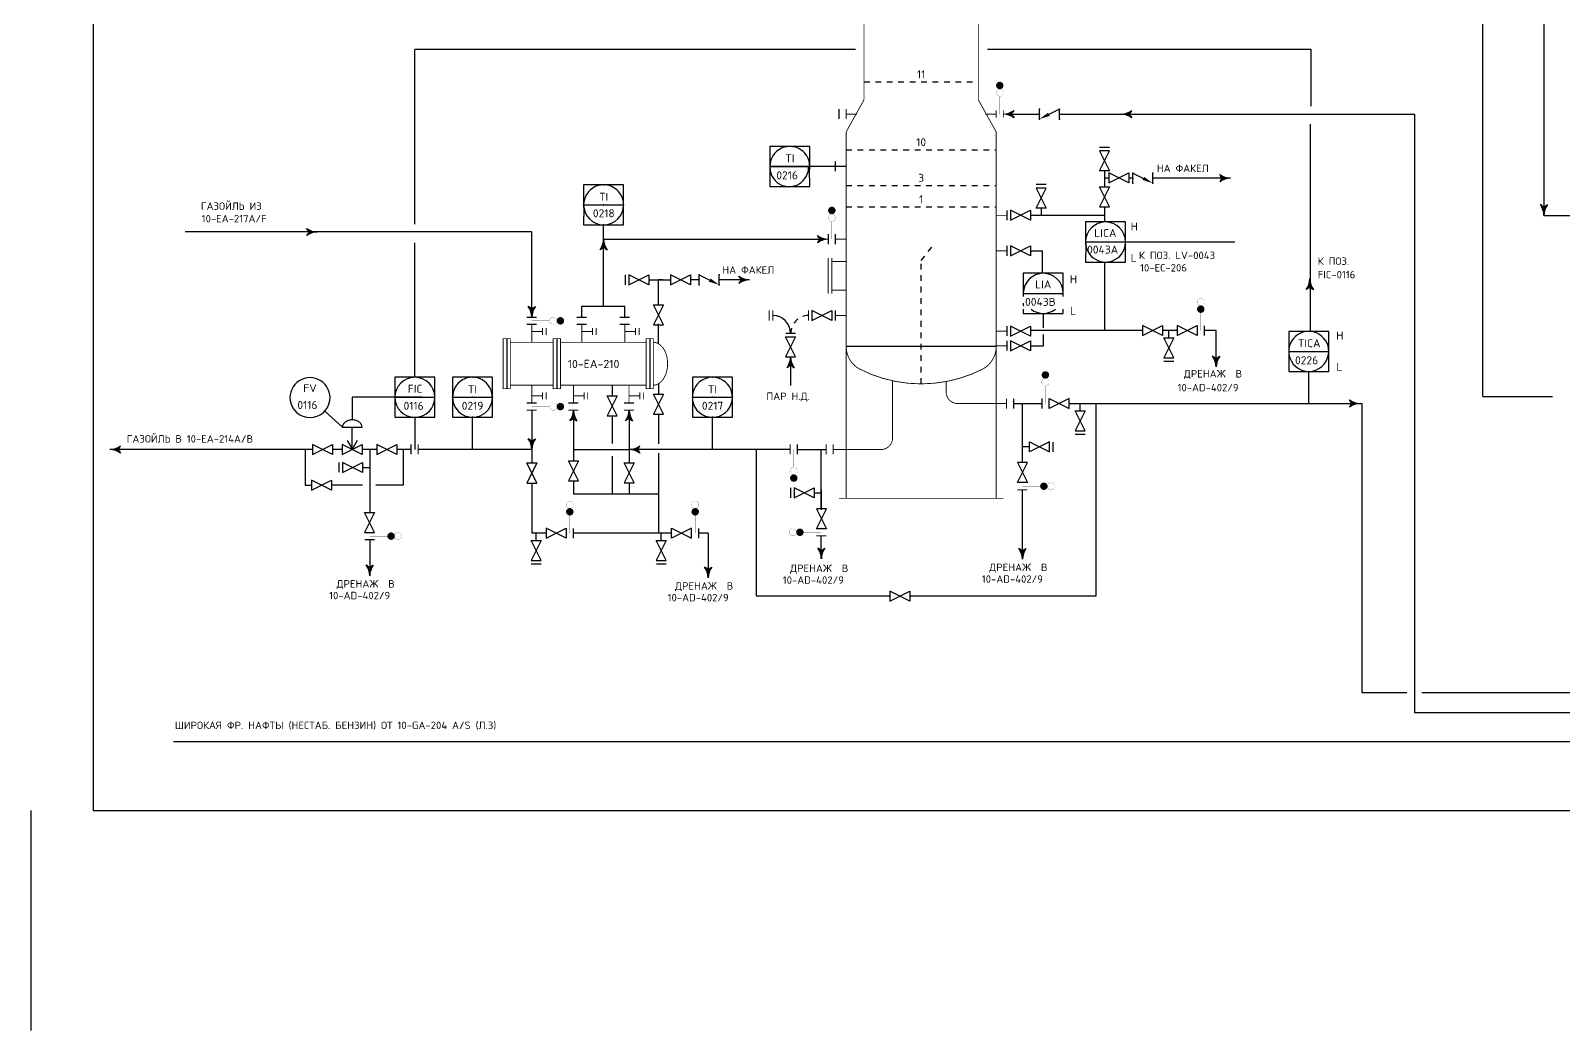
# Model space of a CAD drawing. Extents: x 71 to 279, y 48 to 143.
# Drawn here: x 70.54 to 97.35, y 48.41 to 65.89 of the extents above; entities that cross this region are included whole.
import ezdxf
from ezdxf.enums import TextEntityAlignment as Align

# ---------------------------------------------------------------- set-up
doc = ezdxf.new("R2010")
doc.units = 0
doc.header["$MEASUREMENT"] = 0
for name, pattern in [('DASH', [0.15625, 0.09375, -0.0625]), ('HIDDEN', [0.125, 0.0625, -0.0625]), ('SDASH', [0.09375, 0.046875, -0.046875])]:
    doc.linetypes.add(name, pattern=pattern)
doc.layers.get('0').update_dxf_attribs({"linetype": 'CONTINUOUS'})
for name, color, linetype in [('IN-ATTRIBS', 7, 'CONTINUOUS'), ('IN-ELECTRICAL', 7, 'HIDDEN'), ('IN-EQUIPMENT', 7, 'CONTINUOUS'), ('IN-INST-TAP', 7, 'CONTINUOUS'), ('IN-INSTRUMENT', 7, 'SDASH'), ('IN-MAJ-PROC', 7, 'CONTINUOUS'), ('IN-MIN-PROC', 7, 'CONTINUOUS'), ('IN-PNEUMATIC', 7, 'CONTINUOUS'), ('IN-TEXT', 51, 'CONTINUOUS')]:
    doc.layers.add(name, color=color, linetype=linetype)
doc.styles.add('ATTRIBS', font='SIMPLEX', dxfattribs={"width": 0.8, "height": 0.125})
doc.styles.add('NARROW', font='simplex', dxfattribs={"width": 0.75, "height": 0.1})
doc.styles.add('S1', font='SIMPLEX.shx')
doc.styles.add('SIMPLEX', font='SIMPLEX')

# ---------------------------------------------------------------- blocks, each defined once
blk = doc.blocks.new('PE2')
for points in [[(0, 0, 0.150368), (0.188, 0.062, 0.150368)], [(0.125, 0, 0.206864), (0.188, 0.062, 0.206864)], [(0.125, 0, -0.206864), (0.188, -0.062, -0.206864)]]:
    blk.add_lwpolyline(points, format="xyb")
blk.add_arc((-0.008, -0.336), 0.336, 54.4623, 88.6678)
for points in [[(0, 0), (0.125, 0), (0.04, 0.003), (0.141, 0.008)], [(0, 0), (0.125, 0), (0.04, -0.003), (0.141, -0.008)], [(0.04, 0.003), (0.141, 0.008), (0.079, 0.011), (0.156, 0.019)], [(0.079, 0.011), (0.156, 0.019), (0.117, 0.024), (0.169, 0.031)], [(0.117, 0.024), (0.169, 0.031), (0.154, 0.041), (0.179, 0.046)], [(0.154, 0.041), (0.179, 0.046), (0.188, 0.062)], [(0.04, -0.003), (0.141, -0.008), (0.079, -0.011), (0.156, -0.019)], [(0.079, -0.011), (0.156, -0.019), (0.117, -0.024), (0.169, -0.031)], [(0.117, -0.024), (0.169, -0.031), (0.154, -0.041), (0.179, -0.046)], [(0.154, -0.041), (0.179, -0.046), (0.188, -0.062)]]:
    blk.add_solid(points)
blk = doc.blocks.new('BUBTEXT')
at = {"layer": 'IN-ATTRIBS'}
for p in [(0, 0.25), (-0.25, 0), (0, 0), (0.25, 0), (0, -0.25)]:
    blk.add_point(p, dxfattribs=at)
at = {"layer": 'IN-ATTRIBS', "flags": 1}
for tag, style, width, p in [('IDNUM', 'ATTRIBS', 0.8, (0.009, 0.584)), ('DWGNO', 'ATTRIBS', 0.8, (0.003, 0.447)), ('FILENO', 'ATTRIBS', 0.8, (-0.003, 0.311)), ('LOC', 'ATTRIBS', 0.8, (-0.08, -0.422)), ('SIG', 'ATTRIBS', 0.8, (-0.087, -0.563)), ('INSTALL', 'ATTRIBS', 0.8, (-0.087, -0.699)), ('SERV', 'ATTRIBS', 0.8, (-0.083, -0.838)), ('DATE', 'ATTRIBS', 0.8, (-0.088, -0.969)), ('CSYS', 'NARROW', 0.75, (-0.087, -1.243)), ('DES', 'NARROW', 0.75, (-0.087, -1.102))]:
    blk.add_attdef(tag, text='', height=0.1, dxfattribs=dict(at, style=style, width=width)).set_placement(p, align=Align.CENTER)
at = {"layer": 'IN-ATTRIBS', "style": 'ATTRIBS', "flags": 1}
blk.add_attdef('SYSCDI', text='', height=0.1, dxfattribs=at).set_placement((-0.312, 0.312), align=Align.RIGHT)
at = {"layer": 'IN-ATTRIBS', "style": 'ATTRIBS'}
blk.add_attdef('SYSCDV', text='', height=0.1, dxfattribs=at).set_placement((-0.312, 0.141), align=Align.RIGHT)
at = {"layer": 'IN-ATTRIBS', "style": 'S1'}
for tag, p in [('A1', (0.323, 0.115)), ('XT', (0.324, 0.257)), ('A2', (0.323, -0.035)), ('A3', (0.323, -0.185)), ('RES', (0.323, -0.342))]:
    blk.add_attdef(tag, p, '', height=0.1, dxfattribs=at)
for tag, p in [('INSTTYPE', (0, 0.05)), ('TAGNUM', (0.002, -0.156)), ('MD', (0.402, -0.565)), ('SZ', (0.402, -0.696))]:
    blk.add_attdef(tag, text='', height=0.1, dxfattribs=at).set_placement(p, align=Align.CENTER)
blk = doc.blocks.new('VALVTEXT')
at = {"layer": 'IN-ATTRIBS'}
for p in [(0, 0.0625), (0, 0), (0.25, 0.0625), (0.25, 0), (0, -0.0625), (0.25, -0.0625)]:
    blk.add_point(p, dxfattribs=at)
at = {"layer": 'IN-ATTRIBS', "style": 'S1', "flags": 1}
for tag, p in [('IDNUM', (0.125, 0.5625)), ('DWGNO', (0.125, 0.4375)), ('FILENO', (0.125, 0.3125))]:
    blk.add_attdef(tag, text='', height=0.1, dxfattribs=at).set_placement(p, align=Align.CENTER)
at = {"layer": 'IN-ATTRIBS', "style": 'S1'}
for tag, p in [('MODE', (0.125, 0.078125)), ('SIZE', (0.125, -0.1875))]:
    blk.add_attdef(tag, text='', height=0.1, dxfattribs=at).set_placement(p, align=Align.CENTER)

msp = doc.modelspace()

# ---------------------------------------------------------------- hatches: boundary and pattern name
at = {"linetype": 'Continuous'}
msp.add_hatch(color=256, dxfattribs=at).paths.add_polyline_path([(84.491, 62.747, 1), (84.619, 62.747, 1)])

# ---------------------------------------------------------------- linework, layer by layer
at = {"color": 6, "linetype": 'Continuous'}
for p, q in [((71.634, 77.594), (71.634, 52.255)), ((71.634, 52.255), (266.486, 52.255))]:
    msp.add_line(p, q, dxfattribs=at)
for p, q in [((77.261, 62.507), (77.261, 65.563)), ((84.971, 65.563), (77.261, 65.563)), ((92.941, 65.563), (87.278, 65.563)), ((77.261, 59.829), (77.261, 62.182)), ((89.692, 62.197), (91.601, 62.197)), ((77.384, 59.479), (76.166, 59.479)), ((75.994, 58.955), (75.684, 59.236))]:
    msp.add_line(p, q)
at = {"color": 2}
for p, q in [((88.186, 64.345), (88.186, 64.52)), ((89.412, 63.849), (89.238, 63.849)), ((90.168, 63.224), (90.168, 63.399)), ((88.302, 63.201), (88.129, 63.201)), ((88.215, 62.788), (88.215, 62.663)), ((80.938, 61.621), (80.938, 61.447)), ((82.584, 61.446), (82.584, 61.621)), ((90.45, 60.52), (90.45, 60.645)), ((90.362, 60.108), (90.536, 60.108)), ((88.228, 59.457), (88.228, 59.282)), ((88.9, 59.245), (88.9, 59.37)), ((75.994, 58.955), (76.337, 58.955)), ((76.166, 58.566), (76.166, 58.96)), ((88.812, 58.833), (88.986, 58.833)), ((88.013, 58.611), (87.888, 58.611)), ((88.425, 58.524), (88.425, 58.697)), ((75.934, 58.341), (75.934, 58.168)), ((76.346, 58.254), (76.471, 58.254)), ((83.834, 57.893), (83.834, 57.72)), ((84.246, 57.806), (84.371, 57.806)), ((79.382, 56.976), (79.382, 57.101)), ((81.572, 56.976), (81.572, 57.101)), ((79.295, 56.564), (79.468, 56.564)), ((81.485, 56.564), (81.658, 56.564))]:
    msp.add_line(p, q, dxfattribs=at)
at = {"linetype": 'Continuous'}
for p, q in [((83.47, 63.515), (84.17, 63.515)), ((80.213, 62.845), (80.913, 62.845)), ((88.992, 62.195), (89.692, 62.195)), ((87.903, 61.297), (88.603, 61.297)), ((92.547, 60.282), (93.247, 60.282)), ((76.911, 59.479), (77.611, 59.479)), ((77.918, 59.479), (78.618, 59.479)), ((82.116, 59.479), (82.816, 59.479)), ((76.179, 58.567), (76.08, 58.721)), ((76.166, 58.566), (76.255, 58.727))]:
    msp.add_line(p, q, dxfattribs=at)
at = {"color": 5}
for p, q in [((89.324, 63.437), (89.324, 63.312)), ((81.351, 61.533), (81.731, 61.533))]:
    msp.add_line(p, q, dxfattribs=at)
at = {"color": 5, "linetype": 'Continuous'}
for p, q in [((89.324, 63.312), (89.324, 63.162)), ((89.402, 63.312), (89.324, 63.312)), ((89.818, 63.312), (89.752, 63.312)), ((89.324, 62.812), (89.324, 62.662))]:
    msp.add_line(p, q, dxfattribs=at)
at = {"color": 3, "linetype": 'Continuous'}
for p, q in [((79.307, 62.37), (73.246, 62.37)), ((79.307, 60.879), (79.307, 62.37)), ((75.208, 58.566), (71.924, 58.566)), ((75.345, 58.566), (75.345, 57.941)), ((75.345, 57.941), (75.451, 57.941)), ((123.489, 53.453), (73.042, 53.453))]:
    msp.add_line(p, q, dxfattribs=at)
at = {"color": 6}
for p, q in [((78.869, 60.498), (78.869, 59.629)), ((79.744, 60.498), (79.744, 59.629)), ((81.369, 60.498), (81.369, 59.629))]:
    msp.add_line(p, q, dxfattribs=at)
at = {"color": 2}
for points, const_width in [([(87.46, 64.932, 1), (87.525, 64.932, 1)], 0.065), ([(87.429, 64.807, 1), (87.556, 64.807, 1)], 0.0025), ([(84.491, 62.747, 1), (84.619, 62.747, 1)], 0.0025), ([(84.491, 62.62, 1), (84.619, 62.62, 1)], 0.0025), ([(91.071, 61.145, 1), (90.944, 61.145, 1)], 0.0025), ([(79.682, 60.88, 1), (79.682, 60.753, 1)], 0.0025), ([(79.807, 60.849, 1), (79.807, 60.784, 1)], 0.065), ([(91.04, 61.02, 1), (90.975, 61.02, 1)], 0.065), ([(88.258, 59.87, 1), (88.323, 59.87, 1)], 0.065), ([(88.227, 59.745, 1), (88.355, 59.745, 1)], 0.0025), ([(79.682, 59.38, 1), (79.682, 59.253, 1)], 0.0025), ([(79.807, 59.349, 1), (79.807, 59.284, 1)], 0.065), ([(88.263, 57.891, 1), (88.263, 57.956, 1)], 0.065), ([(88.388, 57.86, 1), (88.388, 57.988, 1)], 0.0025), ([(76.846, 57.018, 1), (76.846, 57.083, 1)], 0.065), ([(76.971, 56.986, 1), (76.971, 57.114, 1)], 0.0025)]:
    msp.add_lwpolyline(points, format="xyb", close=True, dxfattribs=dict(at, const_width=const_width))
for points, const_width in [([(87.492, 64.745), (87.492, 64.432)], 0.005), ([(84.68, 64.52), (84.68, 64.345)], 0.021), ([(84.555, 62.557), (84.555, 62.245)], 0.005), ([(84.492, 62.157), (84.492, 62.332)], 0.021), ([(83.459, 60.997), (83.459, 60.822)], 0.021), ([(83.522, 60.997), (83.522, 60.822)], 0.021), ([(84.147, 60.822), (84.147, 60.997)], 0.021), ([(91.008, 60.957), (91.008, 60.645)], 0.005), ([(79.619, 60.816), (79.307, 60.816)], 0.005), ([(83.922, 60.597), (83.747, 60.597)], 0.021), ([(91.07, 60.557), (91.07, 60.732)], 0.021), ([(88.291, 59.682), (88.291, 59.37)], 0.005), ([(79.619, 59.316), (79.307, 59.316)], 0.005), ([(87.735, 59.282), (87.735, 59.457)], 0.021), ([(77.193, 58.654), (77.193, 58.479)], 0.021), ([(77.318, 58.654), (77.318, 58.479)], 0.021), ([(88.2, 57.924), (87.888, 57.924)], 0.005), ([(87.8, 57.861), (87.975, 57.861)], 0.021), ([(76.558, 56.988), (76.383, 56.988)], 0.021), ([(76.783, 57.05), (76.471, 57.05)], 0.005)]:
    msp.add_lwpolyline(points, dxfattribs=dict(at, const_width=const_width))
at = {"color": 3}
for points in [[(87.555, 64.432, 0.150368), (87.742, 64.495, 0.150368)], [(87.68, 64.432, 0.206864), (87.742, 64.495, 0.206864)], [(87.68, 64.432, -0.206864), (87.742, 64.37, -0.206864)], [(79.307, 58.691, 0.206864), (79.244, 58.754, 0.206864)], [(79.307, 58.566, 0.150368), (79.244, 58.754, 0.150368)], [(79.307, 58.691, -0.206864), (79.369, 58.754, -0.206864)]]:
    msp.add_lwpolyline(points, format="xyb", dxfattribs=at)
at = {"color": 2}
for points in [[(88.536, 64.345), (88.536, 64.52), (88.351, 64.427)], [(89.818, 63.224), (89.818, 63.399), (90.004, 63.307)], [(82.234, 61.446), (82.234, 61.621), (82.419, 61.528)]]:
    msp.add_lwpolyline(points, dxfattribs=at)
for points in [[(84.17, 63.462), (84.17, 63.865), (83.47, 63.865), (83.47, 63.462)], [(83.47, 63.462), (83.47, 63.165), (84.17, 63.165), (84.166, 63.462)], [(80.913, 62.791), (80.913, 63.195), (80.213, 63.195), (80.213, 62.791)], [(80.217, 62.791), (80.213, 62.495), (80.913, 62.495), (80.909, 62.791)], [(89.692, 62.142), (89.692, 62.545), (88.992, 62.545), (88.992, 62.142)], [(88.996, 62.142), (88.992, 61.845), (89.692, 61.845), (89.692, 62.142)], [(88.603, 61.243), (88.603, 61.647), (87.903, 61.647), (87.903, 61.243)], [(87.903, 61.019), (87.903, 60.947), (88.603, 60.947), (88.603, 61.019)], [(93.247, 60.229), (93.247, 60.632), (92.547, 60.632), (92.547, 60.229)], [(92.547, 60.229), (92.547, 59.932), (93.247, 59.932), (93.247, 60.229)], [(77.611, 59.425), (77.611, 59.829), (76.911, 59.829), (76.911, 59.425)], [(78.618, 59.425), (78.618, 59.829), (77.918, 59.829), (77.918, 59.425)], [(82.816, 59.425), (82.816, 59.829), (82.116, 59.829), (82.116, 59.425)], [(76.911, 59.425), (76.911, 59.129), (77.611, 59.129), (77.611, 59.425)], [(77.918, 59.425), (77.918, 59.129), (78.618, 59.129), (78.618, 59.425)], [(82.116, 59.425), (82.116, 59.129), (82.816, 59.129), (82.816, 59.425)]]:
    msp.add_lwpolyline(points)
for points in [[(89.237, 63.787), (89.412, 63.437), (89.237, 63.437), (89.412, 63.787)], [(89.402, 63.23), (89.752, 63.405), (89.752, 63.23), (89.402, 63.405)], [(88.127, 63.138), (88.302, 62.788), (88.127, 62.788), (88.302, 63.138)], [(89.412, 62.812), (89.237, 63.162), (89.412, 63.162), (89.237, 62.812)], [(87.68, 62.574), (88.03, 62.749), (88.03, 62.574), (87.68, 62.749)], [(87.678, 61.953), (88.028, 62.128), (88.028, 61.953), (87.678, 62.128)], [(81.001, 61.446), (81.351, 61.621), (81.351, 61.446), (81.001, 61.621)], [(81.731, 61.446), (82.081, 61.621), (82.081, 61.446), (81.731, 61.621)], [(84.205, 60.822), (84.555, 60.997), (84.555, 60.822), (84.205, 60.997)], [(87.678, 60.55), (88.028, 60.725), (88.028, 60.55), (87.678, 60.725)], [(90.338, 60.557), (89.988, 60.732), (89.988, 60.557), (90.338, 60.732)], [(90.945, 60.557), (90.595, 60.732), (90.595, 60.557), (90.945, 60.732)], [(83.922, 60.185), (83.747, 60.535), (83.922, 60.535), (83.747, 60.185)], [(87.68, 60.292), (88.03, 60.467), (88.03, 60.292), (87.68, 60.467)], [(90.537, 60.17), (90.362, 60.52), (90.537, 60.52), (90.362, 60.17)], [(88.706, 59.457), (88.356, 59.282), (88.356, 59.457), (88.706, 59.282)], [(88.987, 58.895), (88.812, 59.245), (88.987, 59.245), (88.812, 58.895)], [(75.47, 58.479), (75.82, 58.654), (75.82, 58.479), (75.47, 58.654)], [(75.991, 58.479), (76.341, 58.654), (76.341, 58.479), (75.991, 58.654)], [(76.594, 58.479), (76.944, 58.654), (76.944, 58.479), (76.594, 58.654)], [(88.363, 58.699), (88.013, 58.524), (88.013, 58.699), (88.363, 58.524)], [(75.996, 58.166), (76.346, 58.341), (76.346, 58.166), (75.996, 58.341)], [(87.8, 57.986), (87.975, 58.336), (87.8, 58.336), (87.975, 57.986)], [(75.451, 57.854), (75.801, 58.029), (75.801, 57.854), (75.451, 58.029)], [(83.896, 57.718), (84.246, 57.893), (84.246, 57.718), (83.896, 57.893)], [(76.558, 57.113), (76.383, 57.463), (76.558, 57.463), (76.383, 57.113)], [(79.47, 56.626), (79.295, 56.976), (79.47, 56.976), (79.295, 56.626)], [(81.659, 56.626), (81.484, 56.976), (81.659, 56.976), (81.484, 56.626)]]:
    msp.add_lwpolyline(points, close=True, dxfattribs=at)
for points in [[(92.917, 61.425, -0.206864), (92.854, 61.363, -0.206864)], [(92.917, 61.55, 0.150368), (92.979, 61.363, 0.150368)], [(92.917, 61.425, 0.206864), (92.979, 61.363, 0.206864)]]:
    msp.add_lwpolyline(points, format="xyb")
at = {"color": 3, "linetype": 'Continuous'}
for points in [[(79.307, 61.004, 0.206864), (79.244, 61.066, 0.206864)], [(79.307, 60.879, 0.150368), (79.244, 61.066, 0.150368)], [(79.307, 61.004, -0.206864), (79.369, 61.066, -0.206864)]]:
    msp.add_lwpolyline(points, format="xyb", dxfattribs=at)
at = {"color": 6}
for points, const_width in [([(79.219, 60.754), (79.394, 60.754)], 0.021), ([(79.307, 60.441), (79.307, 60.754)], 0.015), ([(79.307, 60.629), (79.494, 60.629)], 0.015), ([(79.494, 60.691), (79.494, 60.566)], 0.015), ([(79.557, 60.691), (79.557, 60.566)], 0.015), ([(80.094, 60.754), (80.269, 60.754)], 0.021), ([(80.182, 60.441), (80.182, 60.754)], 0.015), ([(80.182, 60.629), (80.369, 60.629)], 0.015), ([(80.369, 60.691), (80.369, 60.566)], 0.015), ([(80.432, 60.691), (80.432, 60.566)], 0.015), ([(80.845, 60.754), (81.02, 60.754)], 0.021), ([(80.933, 60.441), (80.933, 60.754)], 0.015), ([(80.933, 60.629), (81.12, 60.629)], 0.015), ([(81.12, 60.691), (81.12, 60.566)], 0.015), ([(81.183, 60.691), (81.183, 60.566)], 0.015), ([(78.932, 60.441), (79.682, 60.441)], 0.015), ([(79.807, 60.441), (81.307, 60.441)], 0.015), ([(78.932, 59.692), (79.682, 59.692)], 0.015), ([(79.307, 59.691), (79.307, 59.379)], 0.015), ([(79.494, 59.566), (79.494, 59.441)], 0.015), ([(79.557, 59.566), (79.557, 59.441)], 0.015), ([(79.807, 59.692), (81.307, 59.692)], 0.015), ([(80.035, 59.692), (80.035, 59.379)], 0.015), ([(80.222, 59.442), (80.222, 59.567)], 0.015), ([(80.285, 59.442), (80.285, 59.567)], 0.015), ([(81.008, 59.692), (81.008, 59.379)], 0.015), ([(81.195, 59.442), (81.195, 59.567)], 0.015), ([(81.258, 59.442), (81.258, 59.567)], 0.015), ([(79.394, 59.379), (79.219, 59.379)], 0.021), ([(79.307, 59.504), (79.494, 59.504)], 0.015), ([(79.947, 59.379), (80.122, 59.379)], 0.021), ([(80.035, 59.504), (80.222, 59.504)], 0.015), ([(80.92, 59.379), (81.095, 59.379)], 0.021), ([(81.008, 59.504), (81.195, 59.504)], 0.015)]:
    msp.add_lwpolyline(points, dxfattribs=dict(at, const_width=const_width))
at = {"color": 6, "const_width": 0.015}
for points in [[(78.932, 59.629), (78.932, 60.504), (78.807, 60.504), (78.807, 59.629)], [(79.807, 59.629), (79.807, 60.504), (79.682, 60.504), (79.682, 59.629)], [(81.432, 59.629), (81.432, 60.504), (81.307, 60.504), (81.307, 59.629)]]:
    msp.add_lwpolyline(points, close=True, dxfattribs=at)
msp.add_lwpolyline([(81.432, 59.691, 0.139889), (81.522, 59.717, 0.107118), (81.609, 59.801, 0.079812), (81.662, 59.917, 0.067459), (81.682, 60.066, 0.067459), (81.662, 60.216, 0.079812), (81.609, 60.332, 0.107118), (81.522, 60.416, 0.139889), (81.432, 60.441, 0.139889)], format="xyb", dxfattribs=at)
at = {"color": 5}
for points in [[(83.834, 60.06, -0.206864), (83.772, 59.997, -0.206864)], [(83.834, 60.185, 0.150368), (83.897, 59.997, 0.150368)], [(83.834, 60.06, 0.206864), (83.897, 59.997, 0.206864)]]:
    msp.add_lwpolyline(points, format="xyb", dxfattribs=at)
at = {"color": 2}
msp.add_lwpolyline([(76.337, 58.955, 0.126822), (76.325, 59.002, 0.10607), (76.287, 59.046, 0.085783), (76.234, 59.073, 0.075445), (76.166, 59.083, 0.075445), (76.098, 59.073, 0.085783), (76.045, 59.046, 0.10607), (76.007, 59.002, 0.126822), (75.994, 58.955, 0.126822)], format="xyb", dxfattribs=at)
at = {"color": 3}
for centre, start, end in [((87.547, 64.096), 54.4623, 88.6678), ((79.643, 58.559), 144.4623, 178.6678)]:
    msp.add_arc(centre, 0.336, start, end, dxfattribs=at)
for centre, radius, start, end in [((83.82, 63.515), 0.35, 351.1529, 188.8471), ((83.809, 63.503), 0.339, 177.8467, 2.1533), ((80.563, 62.845), 0.35, 351.1529, 188.8471), ((80.563, 62.845), 0.35, 180, 360), ((89.342, 62.195), 0.35, 0.2997, 179.7006), ((89.342, 62.195), 0.35, 179.7006, 0.2997), ((89.342, 62.195), 0.35, 179.7006, 188.8471), ((89.342, 62.195), 0.35, 351.1529, 0.2997), ((88.253, 61.297), 0.35, 0.8812, 179.6969), ((92.581, 61.558), 0.336, 324.4623, 358.6678), ((88.253, 61.125), 0.35, 179.7006, 188.8471), ((88.253, 61.297), 0.35, 351.1529, 0.2997), ((88.253, 61.297), 0.35, 232.6037, 307.3963), ((92.897, 60.282), 0.35, 351.1529, 188.8471), ((92.897, 60.282), 0.35, 188.8471, 351.1529), ((75.427, 59.474), 0.35, 351.1529, 188.8471), ((77.261, 59.479), 0.35, 0, 180), ((78.268, 59.483), 0.346, 359.282, 180.718), ((82.466, 59.479), 0.35, 351.1529, 188.8471), ((75.427, 59.474), 0.35, 188.8471, 351.1529), ((77.261, 59.479), 0.35, 180, 0), ((78.27, 59.478), 0.348, 179.787, 0.213), ((82.466, 59.479), 0.35, 188.8471, 351.1529)]:
    msp.add_arc(centre, radius, start, end)
at = {"color": 3, "linetype": 'Continuous'}
msp.add_arc((79.643, 60.871), 0.336, 144.4623, 178.6678, dxfattribs=at)
at = {"color": 5}
msp.add_arc((83.498, 60.192), 0.336, 324.4623, 358.6678, dxfattribs=at)
at = {"color": 3}
for points in [[(87.555, 64.432), (87.68, 64.432), (87.595, 64.436), (87.696, 64.44)], [(87.555, 64.432), (87.68, 64.432), (87.595, 64.429), (87.696, 64.424)], [(87.595, 64.436), (87.696, 64.44), (87.634, 64.444), (87.711, 64.451)], [(87.595, 64.429), (87.696, 64.424), (87.634, 64.421), (87.711, 64.414)], [(87.634, 64.444), (87.711, 64.451), (87.672, 64.456), (87.724, 64.464)], [(87.634, 64.421), (87.711, 64.414), (87.672, 64.408), (87.724, 64.401)], [(87.672, 64.456), (87.724, 64.464), (87.708, 64.474), (87.734, 64.479)], [(87.672, 64.408), (87.724, 64.401), (87.708, 64.391), (87.734, 64.386)], [(87.708, 64.474), (87.734, 64.479), (87.742, 64.495)], [(87.708, 64.391), (87.734, 64.386), (87.742, 64.37)], [(79.266, 58.72), (79.261, 58.746), (79.244, 58.754)], [(79.283, 58.684), (79.275, 58.735), (79.266, 58.72), (79.261, 58.746)], [(79.296, 58.646), (79.288, 58.722), (79.283, 58.684), (79.275, 58.735)], [(79.304, 58.606), (79.299, 58.708), (79.296, 58.646), (79.288, 58.722)], [(79.31, 58.606), (79.315, 58.708), (79.318, 58.646), (79.326, 58.722)], [(79.318, 58.646), (79.326, 58.722), (79.331, 58.684), (79.338, 58.735)], [(79.331, 58.684), (79.338, 58.735), (79.348, 58.72), (79.353, 58.746)], [(79.348, 58.72), (79.353, 58.746), (79.369, 58.754)], [(79.307, 58.566), (79.307, 58.691), (79.304, 58.606), (79.299, 58.708)], [(79.307, 58.566), (79.307, 58.691), (79.31, 58.606), (79.315, 58.708)]]:
    msp.add_solid(points, dxfattribs=at)
at = {"color": 2}
for points in [[(88.366, 64.401), (88.186, 64.345), (88.336, 64.454)], [(89.988, 63.28), (90.168, 63.224), (90.018, 63.334)], [(82.403, 61.501), (82.584, 61.446), (82.434, 61.555)]]:
    msp.add_solid(points, dxfattribs=at)
for points in [[(92.875, 61.396), (92.87, 61.371), (92.854, 61.363)], [(92.893, 61.433), (92.885, 61.381), (92.875, 61.396), (92.87, 61.371)], [(92.905, 61.471), (92.898, 61.394), (92.893, 61.433), (92.885, 61.381)], [(92.913, 61.51), (92.909, 61.409), (92.905, 61.471), (92.898, 61.394)], [(92.917, 61.55), (92.917, 61.425), (92.913, 61.51), (92.909, 61.409)], [(92.917, 61.55), (92.917, 61.425), (92.92, 61.51), (92.925, 61.409)], [(92.92, 61.51), (92.925, 61.409), (92.928, 61.471), (92.935, 61.394)], [(92.928, 61.471), (92.935, 61.394), (92.941, 61.433), (92.948, 61.381)], [(92.941, 61.433), (92.948, 61.381), (92.958, 61.396), (92.963, 61.371)], [(92.958, 61.396), (92.963, 61.371), (92.979, 61.363)]]:
    msp.add_solid(points)
at = {"color": 3, "linetype": 'Continuous'}
for points in [[(79.266, 61.032), (79.261, 61.058), (79.244, 61.066)], [(79.283, 60.996), (79.275, 61.048), (79.266, 61.032), (79.261, 61.058)], [(79.296, 60.958), (79.288, 61.035), (79.283, 60.996), (79.275, 61.048)], [(79.304, 60.919), (79.299, 61.02), (79.296, 60.958), (79.288, 61.035)], [(79.307, 60.879), (79.307, 61.004), (79.304, 60.919), (79.299, 61.02)], [(79.307, 60.879), (79.307, 61.004), (79.31, 60.919), (79.315, 61.02)], [(79.31, 60.919), (79.315, 61.02), (79.318, 60.958), (79.326, 61.035)], [(79.318, 60.958), (79.326, 61.035), (79.331, 60.996), (79.338, 61.048)], [(79.331, 60.996), (79.338, 61.048), (79.348, 61.032), (79.353, 61.058)], [(79.348, 61.032), (79.353, 61.058), (79.369, 61.066)]]:
    msp.add_solid(points, dxfattribs=at)
at = {"color": 5}
for points in [[(83.81, 60.067), (83.803, 60.016), (83.793, 60.031), (83.788, 60.005)], [(83.823, 60.105), (83.816, 60.029), (83.81, 60.067), (83.803, 60.016)], [(83.831, 60.145), (83.826, 60.043), (83.823, 60.105), (83.816, 60.029)], [(83.834, 60.185), (83.834, 60.06), (83.831, 60.145), (83.826, 60.043)], [(83.834, 60.185), (83.834, 60.06), (83.838, 60.145), (83.842, 60.043)], [(83.838, 60.145), (83.842, 60.043), (83.846, 60.105), (83.853, 60.029)], [(83.846, 60.105), (83.853, 60.029), (83.858, 60.067), (83.866, 60.016)], [(83.858, 60.067), (83.866, 60.016), (83.876, 60.031), (83.881, 60.005)], [(83.793, 60.031), (83.788, 60.005), (83.772, 59.997)], [(83.876, 60.031), (83.881, 60.005), (83.897, 59.997)]]:
    msp.add_solid(points, dxfattribs=at)
at = {"layer": 'IN-ELECTRICAL', "color": 5, "linetype": 'DASH'}
for p, q in [((85.117, 64.995), (87.117, 64.995)), ((84.805, 63.807), (87.43, 63.807)), ((84.805, 63.185), (87.43, 63.185)), ((84.805, 62.81), (87.43, 62.81)), ((86.117, 61.87), (86.367, 62.182)), ((86.117, 59.714), (86.117, 61.87))]:
    msp.add_line(p, q, dxfattribs=at)
at = {"layer": 'IN-EQUIPMENT', "color": 6}
msp.add_line((87.43, 60.37), (84.805, 60.37), dxfattribs=at)
at = {"layer": 'IN-EQUIPMENT', "color": 6, "const_width": 0.015}
for points in [[(87.117, 68.745, 0.267949), (86.945, 69.044, 0.242718), (85.29, 69.044, 0.267949), (85.117, 68.745), (85.117, 64.682, 0.157258)], [(87.117, 64.682), (87.117, 68.745, 0.123669)], [(84.805, 64.12), (84.805, 60.37, 0.281347)], [(87.43, 60.37), (87.43, 64.12, 0.280118)], [(84.805, 60.37, 0.267949), (85.032, 59.977, 0.242718), (87.203, 59.977, 0.267949), (87.43, 60.37)], [(85.617, 59.767), (85.617, 58.766, -0.414214), (85.417, 58.566), (84.805, 58.566)], [(86.555, 59.754), (86.555, 59.57, 0.414214), (86.755, 59.37), (87.43, 59.37)]]:
    msp.add_lwpolyline(points, format="xyb", dxfattribs=at)
at = {"layer": 'IN-EQUIPMENT', "color": 6}
for points, const_width in [([(85.117, 64.682), (84.805, 64.12)], 0.015), ([(87.117, 64.682), (87.43, 64.12)], 0.015), ([(84.805, 64.52), (84.805, 64.345)], 0.021), ([(84.992, 64.432), (84.805, 64.432)], 0.015), ([(87.242, 64.432), (87.43, 64.432)], 0.015), ([(87.43, 64.495), (87.43, 64.37)], 0.015), ([(87.555, 64.495), (87.555, 64.37)], 0.015), ([(84.617, 63.603), (84.617, 63.428)], 0.021), ([(84.805, 63.515), (84.617, 63.515)], 0.015), ([(87.617, 62.749), (87.617, 62.574)], 0.021), ([(87.43, 62.662), (87.617, 62.662)], 0.015), ([(84.617, 62.157), (84.617, 62.332)], 0.021), ([(84.805, 62.245), (84.617, 62.245)], 0.015), ([(87.43, 62.041), (87.617, 62.041)], 0.015), ([(87.617, 62.128), (87.617, 61.953)], 0.021), ([(84.492, 61.29), (84.492, 61.915)], 0.015), ([(84.555, 61.29), (84.555, 61.915)], 0.015), ([(84.805, 61.853), (84.555, 61.853)], 0.015), ([(84.805, 61.353), (84.555, 61.353)], 0.015), ([(84.617, 60.822), (84.617, 60.997)], 0.021), ([(84.805, 60.91), (84.617, 60.91)], 0.015), ([(87.43, 60.637), (87.617, 60.637)], 0.015), ([(87.617, 60.725), (87.617, 60.55)], 0.021), ([(84.805, 60.37), (84.805, 57.711)], 0.015), ([(87.43, 60.379), (87.617, 60.379)], 0.015), ([(87.43, 60.37), (87.43, 57.711)], 0.015), ([(87.617, 60.467), (87.617, 60.292)], 0.021), ([(87.422, 59.37), (87.61, 59.37)], 0.015), ([(87.61, 59.282), (87.61, 59.457)], 0.021), ([(84.577, 58.479), (84.577, 58.654)], 0.021), ([(84.766, 58.566), (84.578, 58.566)], 0.015), ([(84.578, 58.566), (84.805, 58.566)], 0.015), ([(84.68, 57.711), (87.555, 57.711)], 0.015)]:
    msp.add_lwpolyline(points, dxfattribs=dict(at, const_width=const_width))
at = {"layer": 'IN-EQUIPMENT', "color": 2}
for points, const_width in [([(79.219, 60.879), (79.394, 60.879)], 0.021), ([(80.094, 60.879), (80.269, 60.879)], 0.021), ([(80.845, 60.879), (81.02, 60.879)], 0.021), ([(79.394, 59.254), (79.219, 59.254)], 0.021), ([(79.947, 59.254), (80.122, 59.254)], 0.021), ([(80.92, 59.254), (81.095, 59.254)], 0.021), ([(83.827, 58.479), (83.827, 58.654)], 0.021), ([(83.89, 58.254), (83.89, 58.566)], 0.005), ([(83.952, 58.479), (83.952, 58.654)], 0.021), ([(84.456, 58.479), (84.456, 58.654)], 0.021), ([(79.971, 57.414), (79.971, 57.101)], 0.005), ([(82.165, 57.414), (82.165, 57.101)], 0.005), ([(80.034, 57.014), (80.034, 57.189)], 0.021), ([(82.227, 57.189), (82.227, 57.014)], 0.021), ([(84.059, 57.118), (84.371, 57.118)], 0.005), ([(84.284, 57.056), (84.459, 57.056)], 0.021)]:
    msp.add_lwpolyline(points, dxfattribs=dict(at, const_width=const_width))
for points in [[(81.609, 61.096), (81.434, 60.746), (81.609, 60.746), (81.434, 61.096)], [(81.609, 59.181), (81.434, 59.531), (81.609, 59.531), (81.434, 59.181)], [(80.798, 59.156), (80.623, 59.506), (80.798, 59.506), (80.623, 59.156)], [(79.394, 57.98), (79.219, 58.33), (79.394, 58.33), (79.219, 57.98)], [(80.122, 58.016), (79.947, 58.366), (80.122, 58.366), (79.947, 58.016)], [(81.095, 57.984), (80.92, 58.334), (81.095, 58.334), (80.92, 57.984)], [(84.284, 57.181), (84.459, 57.531), (84.284, 57.531), (84.459, 57.181)], [(79.909, 57.014), (79.559, 57.189), (79.559, 57.014), (79.909, 57.189)], [(82.102, 57.189), (81.752, 57.014), (81.752, 57.189), (82.102, 57.014)], [(85.567, 55.916), (85.917, 56.091), (85.917, 55.916), (85.567, 56.091)]]:
    msp.add_lwpolyline(points, close=True, dxfattribs=at)
at = {"layer": 'IN-EQUIPMENT', "color": 7, "const_width": 0.015}
msp.add_lwpolyline([(84.578, 58.566), (84.581, 58.566)], dxfattribs=at)
at = {"layer": 'IN-EQUIPMENT', "color": 2}
for points, const_width in [([(83.826, 58.191, -1), (83.953, 58.191, -1)], 0.0025), ([(83.857, 58.066, -1), (83.922, 58.066, -1)], 0.065), ([(79.908, 57.601, -1), (80.035, 57.601, -1)], 0.0025), ([(82.229, 57.601, 1), (82.101, 57.601, 1)], 0.0025), ([(79.939, 57.476, -1), (80.004, 57.476, -1)], 0.065), ([(82.197, 57.476, 1), (82.132, 57.476, 1)], 0.065), ([(83.871, 57.182, 1), (83.871, 57.055, 1)], 0.0025), ([(83.996, 57.151, 1), (83.996, 57.086, 1)], 0.065)]:
    msp.add_lwpolyline(points, format="xyb", close=True, dxfattribs=dict(at, const_width=const_width))
at = {"layer": 'IN-INST-TAP', "color": 7}
for p, q in [((92.941, 64.572), (92.941, 65.563)), ((84.805, 63.515), (83.492, 63.515)), ((80.563, 62.245), (80.563, 62.495)), ((92.897, 59.37), (92.897, 59.62)), ((78.268, 58.566), (78.268, 58.816)), ((82.466, 58.566), (82.466, 58.816))]:
    msp.add_line(p, q, dxfattribs=at)
at = {"layer": 'IN-MAJ-PROC', "color": 3}
for p, q in [((95.939, 59.49), (95.939, 68.495)), ((87.68, 64.432), (88.185, 64.432)), ((88.536, 64.432), (94.749, 64.432)), ((94.749, 64.432), (94.749, 53.959)), ((79.307, 59.254), (79.307, 58.691)), ((87.735, 59.37), (88.041, 59.37)), ((88.041, 59.37), (88.228, 59.37)), ((88.706, 59.37), (93.83, 59.37)), ((93.83, 54.312), (93.83, 59.37)), ((95.939, 59.49), (97.161, 59.49)), ((75.224, 58.566), (75.208, 58.566)), ((75.47, 58.566), (75.208, 58.566)), ((75.991, 58.566), (75.82, 58.566)), ((75.991, 58.566), (75.82, 58.566)), ((76.594, 58.566), (76.341, 58.566)), ((76.594, 58.566), (76.341, 58.566)), ((77.193, 58.566), (76.944, 58.566)), ((77.193, 58.566), (76.944, 58.566)), ((77.154, 58.566), (76.944, 58.566)), ((79.307, 58.566), (77.318, 58.566)), ((94.61, 54.312), (93.83, 54.312)), ((118.647, 54.312), (94.874, 54.312)), ((119.042, 53.959), (94.749, 53.959))]:
    msp.add_line(p, q, dxfattribs=at)
at = {"layer": 'IN-MAJ-PROC', "color": 7}
for p, q in [((92.897, 59.62), (92.897, 59.932)), ((77.261, 59.129), (77.261, 58.568)), ((78.268, 58.816), (78.268, 59.129)), ((82.466, 58.816), (82.466, 59.129))]:
    msp.add_line(p, q, dxfattribs=at)
at = {"layer": 'IN-MIN-PROC', "color": 5}
for p, q in [((97.011, 72.109), (97.011, 62.66)), ((91.53, 63.312), (90.168, 63.312)), ((88.03, 62.662), (89.324, 62.662)), ((89.324, 62.662), (89.324, 62.545)), ((97.011, 62.66), (99.537, 62.66)), ((80.563, 62.245), (83.529, 62.245)), ((82.504, 62.245), (84.367, 62.245)), ((80.563, 61.071), (80.563, 62.12)), ((88.028, 62.041), (88.242, 62.041)), ((88.242, 61.647), (88.242, 62.041)), ((89.324, 61.845), (89.324, 60.645)), ((81.522, 61.096), (81.522, 61.533)), ((81.6, 61.533), (81.522, 61.533)), ((82.234, 61.533), (82.081, 61.533)), ((83.117, 61.533), (82.585, 61.533)), ((80.182, 61.071), (80.563, 61.071)), ((80.182, 60.879), (80.182, 61.071)), ((80.436, 61.071), (80.933, 61.071)), ((80.785, 61.071), (80.933, 61.071)), ((80.933, 60.879), (80.933, 61.071)), ((88.253, 60.947), (88.253, 60.691)), ((81.522, 60.416), (81.522, 60.762)), ((89.324, 60.645), (88.03, 60.645)), ((89.988, 60.645), (89.324, 60.645)), ((90.595, 60.645), (90.338, 60.645)), ((91.277, 60.645), (91.07, 60.645)), ((91.277, 60.049), (91.277, 60.645)), ((88.253, 60.372), (88.028, 60.372)), ((88.253, 60.58), (88.253, 60.372)), ((83.834, 60.185), (83.834, 59.684)), ((87.888, 58.336), (87.888, 59.37)), ((89.18, 56.004), (89.18, 59.37)), ((80.035, 59.129), (80.035, 58.795)), ((80.711, 59.156), (80.711, 58.873)), ((81.008, 59.129), (81.008, 58.795)), ((81.522, 59.181), (81.522, 58.667)), ((80.035, 58.795), (80.035, 58.366)), ((80.711, 58.873), (80.711, 58.67)), ((81.008, 58.795), (81.008, 58.504)), ((76.471, 58.566), (76.471, 57.463)), ((79.307, 58.566), (79.307, 58.33)), ((80.035, 58.566), (80.937, 58.566)), ((80.711, 58.447), (80.711, 57.783)), ((80.937, 58.566), (81.008, 58.566)), ((83.358, 58.566), (81.008, 58.566)), ((81.008, 58.504), (81.008, 58.334)), ((81.522, 58.501), (81.522, 57.783)), ((83.827, 58.566), (82.466, 58.566)), ((83.234, 58.566), (83.234, 56.004)), ((83.952, 58.566), (84.446, 58.566)), ((84.371, 57.531), (84.371, 58.566)), ((79.307, 57.98), (79.307, 57.101)), ((80.035, 58.016), (80.035, 57.783)), ((81.008, 57.984), (81.008, 57.783)), ((81.522, 57.783), (80.035, 57.783)), ((81.522, 57.783), (81.522, 57.101)), ((84.371, 57.859), (84.371, 57.509)), ((87.888, 56.686), (87.888, 57.861)), ((89.18, 56.807), (89.18, 57.192)), ((76.471, 56.988), (76.471, 56.357)), ((79.559, 57.101), (79.307, 57.101)), ((81.522, 57.101), (80.034, 57.101)), ((81.752, 57.101), (81.522, 57.101)), ((82.392, 57.101), (82.227, 57.101)), ((82.392, 57.101), (82.392, 56.453)), ((84.371, 56.693), (84.371, 57.056)), ((83.234, 56.004), (85.567, 56.004)), ((85.917, 56.004), (89.18, 56.004))]:
    msp.add_line(p, q, dxfattribs=at)
at = {"layer": 'IN-MIN-PROC', "color": 7}
for p, q in [((88.185, 64.432), (88.186, 64.432)), ((82.585, 61.533), (82.584, 61.533)), ((80.711, 59.692), (80.711, 59.506)), ((81.522, 59.717), (81.522, 59.531)), ((80.081, 57.101), (80.034, 57.101))]:
    msp.add_line(p, q, dxfattribs=at)
at = {"layer": 'IN-MIN-PROC'}
msp.add_line((92.921, 64.256), (92.921, 60.632), dxfattribs=at)
at = {"layer": 'IN-MIN-PROC', "color": 3}
for p, q in [((77.058, 58.566), (77.058, 57.941)), ((76.347, 57.941), (75.801, 57.941)), ((77.058, 57.941), (76.581, 57.941))]:
    msp.add_line(p, q, dxfattribs=at)
at = {"layer": 'IN-MIN-PROC', "color": 4, "linetype": 'Continuous'}
msp.add_line((70.541, 52.255), (70.541, 48.407), dxfattribs=at)
at = {"layer": 'IN-MIN-PROC', "color": 5}
for points in [[(91.405, 63.312, -0.206864), (91.343, 63.374, -0.206864)], [(91.405, 63.312, 0.206864), (91.343, 63.249, 0.206864)], [(91.53, 63.312, 0.150368), (91.343, 63.249, 0.150368)], [(80.563, 62.245, 0.150368), (80.625, 62.057, 0.150368)], [(84.367, 62.245, -0.206864), (84.305, 62.307, -0.206864)], [(84.367, 62.245, 0.206864), (84.305, 62.182, 0.206864)], [(84.492, 62.245, 0.150368), (84.305, 62.182, 0.150368)], [(80.563, 62.12, -0.206864), (80.5, 62.057, -0.206864)], [(80.563, 62.12, 0.206864), (80.625, 62.057, 0.206864)], [(82.992, 61.533, -0.206864), (82.93, 61.596, -0.206864)], [(82.992, 61.533, 0.206864), (82.93, 61.471, 0.206864)], [(83.117, 61.533, 0.150368), (82.93, 61.471, 0.150368)], [(91.277, 60.134, 0.206864), (91.214, 60.196, 0.206864)], [(91.277, 60.009, 0.150368), (91.214, 60.196, 0.150368)], [(91.277, 60.134, -0.206864), (91.339, 60.196, -0.206864)], [(80.035, 59.254, 0.150368), (80.097, 59.067, 0.150368)], [(81.008, 59.254, 0.150368), (81.07, 59.067, 0.150368)], [(80.035, 59.129, -0.206864), (79.972, 59.067, -0.206864)], [(80.035, 59.129, 0.206864), (80.097, 59.067, 0.206864)], [(81.008, 59.129, -0.206864), (80.945, 59.067, -0.206864)], [(81.008, 59.129, 0.206864), (81.07, 59.067, 0.206864)], [(84.371, 56.653, 0.150368), (84.309, 56.841, 0.150368)], [(84.371, 56.778, 0.206864), (84.309, 56.841, 0.206864)], [(84.371, 56.778, -0.206864), (84.434, 56.841, -0.206864)], [(87.888, 56.771, 0.206864), (87.825, 56.833, 0.206864)], [(87.888, 56.646, 0.150368), (87.825, 56.833, 0.150368)], [(87.888, 56.771, -0.206864), (87.95, 56.833, -0.206864)], [(76.471, 56.482, 0.206864), (76.408, 56.545, 0.206864)], [(76.471, 56.357, 0.150368), (76.408, 56.545, 0.150368)], [(76.471, 56.482, -0.206864), (76.533, 56.545, -0.206864)], [(82.392, 56.446, 0.206864), (82.329, 56.509, 0.206864)], [(82.392, 56.321, 0.150368), (82.329, 56.509, 0.150368)], [(82.392, 56.446, -0.206864), (82.454, 56.509, -0.206864)]]:
    msp.add_lwpolyline(points, format="xyb", dxfattribs=at)
for centre, radius, start, end in [((91.538, 63.648), 0.336, 234.4623, 268.6678), ((80.227, 62.253), 0.336, 324.4623, 358.6678), ((84.5, 62.581), 0.336, 234.4623, 268.6678), ((83.125, 61.869), 0.336, 234.4623, 268.6678), ((83.522, 60.597), 0.312, 0, 90), ((91.613, 60.001), 0.336, 144.4623, 178.6678), ((79.699, 59.262), 0.336, 324.4623, 358.6678), ((80.672, 59.262), 0.336, 324.4623, 358.6678), ((84.707, 56.645), 0.336, 144.4623, 178.6678), ((88.224, 56.638), 0.336, 144.4623, 178.6678), ((76.807, 56.35), 0.336, 144.4623, 178.6678), ((82.728, 56.313), 0.336, 144.4623, 178.6678)]:
    msp.add_arc(centre, radius, start, end, dxfattribs=at)
at = {"layer": 'IN-MIN-PROC', "color": 5, "linetype": 'DASH'}
msp.add_arc((84.147, 60.597), 0.312, 90, 180, dxfattribs=at)
at = {"layer": 'IN-MIN-PROC', "color": 5}
for points in [[(91.377, 63.353), (91.351, 63.358), (91.343, 63.374)], [(91.377, 63.27), (91.351, 63.265), (91.343, 63.249)], [(91.413, 63.336), (91.361, 63.343), (91.377, 63.353), (91.351, 63.358)], [(91.413, 63.288), (91.361, 63.28), (91.377, 63.27), (91.351, 63.265)], [(91.451, 63.323), (91.374, 63.33), (91.413, 63.336), (91.361, 63.343)], [(91.451, 63.3), (91.374, 63.293), (91.413, 63.288), (91.361, 63.28)], [(91.49, 63.315), (91.389, 63.32), (91.451, 63.323), (91.374, 63.33)], [(91.49, 63.308), (91.389, 63.304), (91.451, 63.3), (91.374, 63.293)], [(91.53, 63.312), (91.405, 63.312), (91.49, 63.315), (91.389, 63.32)], [(91.53, 63.312), (91.405, 63.312), (91.49, 63.308), (91.389, 63.304)], [(80.56, 62.205), (80.555, 62.104), (80.552, 62.166), (80.544, 62.089)], [(80.563, 62.245), (80.563, 62.12), (80.56, 62.205), (80.555, 62.104)], [(80.563, 62.245), (80.563, 62.12), (80.566, 62.205), (80.571, 62.104)], [(80.566, 62.205), (80.571, 62.104), (80.574, 62.166), (80.582, 62.089)], [(84.339, 62.286), (84.313, 62.291), (84.305, 62.307)], [(84.339, 62.204), (84.313, 62.199), (84.305, 62.182)], [(84.375, 62.269), (84.323, 62.276), (84.339, 62.286), (84.313, 62.291)], [(84.375, 62.221), (84.323, 62.213), (84.339, 62.204), (84.313, 62.199)], [(84.413, 62.256), (84.336, 62.263), (84.375, 62.269), (84.323, 62.276)], [(84.413, 62.233), (84.336, 62.226), (84.375, 62.221), (84.323, 62.213)], [(84.452, 62.248), (84.351, 62.253), (84.413, 62.256), (84.336, 62.263)], [(84.452, 62.242), (84.351, 62.237), (84.413, 62.233), (84.336, 62.226)], [(84.492, 62.245), (84.367, 62.245), (84.452, 62.248), (84.351, 62.253)], [(84.492, 62.245), (84.367, 62.245), (84.452, 62.242), (84.351, 62.237)], [(80.522, 62.091), (80.517, 62.065), (80.5, 62.057)], [(80.539, 62.128), (80.531, 62.076), (80.522, 62.091), (80.517, 62.065)], [(80.552, 62.166), (80.544, 62.089), (80.539, 62.128), (80.531, 62.076)], [(80.574, 62.166), (80.582, 62.089), (80.587, 62.128), (80.594, 62.076)], [(80.587, 62.128), (80.594, 62.076), (80.604, 62.091), (80.609, 62.065)], [(80.604, 62.091), (80.609, 62.065), (80.625, 62.057)], [(82.964, 61.574), (82.938, 61.579), (82.93, 61.596)], [(82.964, 61.492), (82.938, 61.487), (82.93, 61.471)], [(83, 61.557), (82.949, 61.565), (82.964, 61.574), (82.938, 61.579)], [(83, 61.509), (82.949, 61.502), (82.964, 61.492), (82.938, 61.487)], [(83.038, 61.545), (82.961, 61.552), (83, 61.557), (82.949, 61.565)], [(83.038, 61.522), (82.961, 61.515), (83, 61.509), (82.949, 61.502)], [(83.078, 61.536), (82.976, 61.541), (83.038, 61.545), (82.961, 61.552)], [(83.078, 61.53), (82.976, 61.525), (83.038, 61.522), (82.961, 61.515)], [(83.117, 61.533), (82.992, 61.533), (83.078, 61.536), (82.976, 61.541)], [(83.117, 61.533), (82.992, 61.533), (83.078, 61.53), (82.976, 61.525)], [(91.236, 60.162), (91.231, 60.188), (91.214, 60.196)], [(91.253, 60.126), (91.245, 60.178), (91.236, 60.162), (91.231, 60.188)], [(91.265, 60.088), (91.258, 60.165), (91.253, 60.126), (91.245, 60.178)], [(91.274, 60.049), (91.269, 60.15), (91.265, 60.088), (91.258, 60.165)], [(91.277, 60.009), (91.277, 60.134), (91.274, 60.049), (91.269, 60.15)], [(91.277, 60.009), (91.277, 60.134), (91.28, 60.049), (91.285, 60.15)], [(91.28, 60.049), (91.285, 60.15), (91.288, 60.088), (91.295, 60.165)], [(91.288, 60.088), (91.295, 60.165), (91.301, 60.126), (91.308, 60.178)], [(91.301, 60.126), (91.308, 60.178), (91.318, 60.162), (91.323, 60.188)], [(91.318, 60.162), (91.323, 60.188), (91.339, 60.196)], [(80.035, 59.254), (80.035, 59.129), (80.031, 59.214), (80.027, 59.113)], [(80.035, 59.254), (80.035, 59.129), (80.038, 59.214), (80.043, 59.113)], [(81.008, 59.254), (81.008, 59.129), (81.004, 59.214), (81, 59.113)], [(81.008, 59.254), (81.008, 59.129), (81.011, 59.214), (81.016, 59.113)], [(79.994, 59.101), (79.988, 59.075), (79.972, 59.067)], [(80.011, 59.137), (80.003, 59.085), (79.994, 59.101), (79.988, 59.075)], [(80.023, 59.175), (80.016, 59.098), (80.011, 59.137), (80.003, 59.085)], [(80.031, 59.214), (80.027, 59.113), (80.023, 59.175), (80.016, 59.098)], [(80.038, 59.214), (80.043, 59.113), (80.046, 59.175), (80.053, 59.098)], [(80.046, 59.175), (80.053, 59.098), (80.059, 59.137), (80.066, 59.085)], [(80.059, 59.137), (80.066, 59.085), (80.076, 59.101), (80.081, 59.075)], [(80.076, 59.101), (80.081, 59.075), (80.097, 59.067)], [(80.967, 59.101), (80.962, 59.075), (80.945, 59.067)], [(80.984, 59.137), (80.976, 59.085), (80.967, 59.101), (80.962, 59.075)], [(80.996, 59.175), (80.989, 59.098), (80.984, 59.137), (80.976, 59.085)], [(81.004, 59.214), (81, 59.113), (80.996, 59.175), (80.989, 59.098)], [(81.011, 59.214), (81.016, 59.113), (81.019, 59.175), (81.026, 59.098)], [(81.019, 59.175), (81.026, 59.098), (81.032, 59.137), (81.039, 59.085)], [(81.032, 59.137), (81.039, 59.085), (81.049, 59.101), (81.054, 59.075)], [(81.049, 59.101), (81.054, 59.075), (81.07, 59.067)], [(84.33, 56.807), (84.325, 56.833), (84.309, 56.841)], [(84.412, 56.807), (84.417, 56.833), (84.434, 56.841)], [(84.347, 56.77), (84.34, 56.822), (84.33, 56.807), (84.325, 56.833)], [(84.36, 56.732), (84.352, 56.809), (84.347, 56.77), (84.34, 56.822)], [(84.368, 56.693), (84.363, 56.794), (84.36, 56.732), (84.352, 56.809)], [(84.371, 56.653), (84.371, 56.778), (84.368, 56.693), (84.363, 56.794)], [(84.371, 56.653), (84.371, 56.778), (84.374, 56.693), (84.379, 56.794)], [(84.374, 56.693), (84.379, 56.794), (84.382, 56.732), (84.39, 56.809)], [(84.382, 56.732), (84.39, 56.809), (84.395, 56.77), (84.403, 56.822)], [(84.395, 56.77), (84.403, 56.822), (84.412, 56.807), (84.417, 56.833)], [(87.847, 56.799), (87.842, 56.825), (87.825, 56.833)], [(87.864, 56.763), (87.856, 56.815), (87.847, 56.799), (87.842, 56.825)], [(87.876, 56.725), (87.869, 56.802), (87.864, 56.763), (87.856, 56.815)], [(87.885, 56.686), (87.88, 56.787), (87.876, 56.725), (87.869, 56.802)], [(87.888, 56.646), (87.888, 56.771), (87.885, 56.686), (87.88, 56.787)], [(87.888, 56.646), (87.888, 56.771), (87.891, 56.686), (87.896, 56.787)], [(87.891, 56.686), (87.896, 56.787), (87.899, 56.725), (87.906, 56.802)], [(87.899, 56.725), (87.906, 56.802), (87.912, 56.763), (87.919, 56.815)], [(87.912, 56.763), (87.919, 56.815), (87.929, 56.799), (87.934, 56.825)], [(87.929, 56.799), (87.934, 56.825), (87.95, 56.833)], [(76.43, 56.511), (76.425, 56.537), (76.408, 56.545)], [(76.447, 56.475), (76.439, 56.526), (76.43, 56.511), (76.425, 56.537)], [(76.46, 56.437), (76.452, 56.513), (76.447, 56.475), (76.439, 56.526)], [(76.468, 56.397), (76.463, 56.499), (76.46, 56.437), (76.452, 56.513)], [(76.471, 56.357), (76.471, 56.482), (76.468, 56.397), (76.463, 56.499)], [(76.471, 56.357), (76.471, 56.482), (76.474, 56.397), (76.479, 56.499)], [(76.474, 56.397), (76.479, 56.499), (76.482, 56.437), (76.49, 56.513)], [(76.482, 56.437), (76.49, 56.513), (76.495, 56.475), (76.502, 56.526)], [(76.495, 56.475), (76.502, 56.526), (76.512, 56.511), (76.517, 56.537)], [(76.512, 56.511), (76.517, 56.537), (76.533, 56.545)], [(82.351, 56.475), (82.346, 56.501), (82.329, 56.509)], [(82.368, 56.438), (82.36, 56.49), (82.351, 56.475), (82.346, 56.501)], [(82.38, 56.4), (82.373, 56.477), (82.368, 56.438), (82.36, 56.49)], [(82.389, 56.361), (82.384, 56.462), (82.38, 56.4), (82.373, 56.477)], [(82.392, 56.321), (82.392, 56.446), (82.389, 56.361), (82.384, 56.462)], [(82.392, 56.321), (82.392, 56.446), (82.395, 56.361), (82.4, 56.462)], [(82.395, 56.361), (82.4, 56.462), (82.403, 56.4), (82.41, 56.477)], [(82.403, 56.4), (82.41, 56.477), (82.416, 56.438), (82.423, 56.49)], [(82.416, 56.438), (82.423, 56.49), (82.433, 56.475), (82.438, 56.501)], [(82.433, 56.475), (82.438, 56.501), (82.454, 56.509)]]:
    msp.add_solid(points, dxfattribs=at)
at = {"layer": 'IN-PNEUMATIC', "color": 7}
for p, q in [((76.166, 59.479), (76.166, 59.083)), ((76.166, 58.955), (76.166, 58.941))]:
    msp.add_line(p, q, dxfattribs=at)

# ---------------------------------------------------------------- block references
at = {"color": 2, "yscale": 1.4, "zscale": 1.4}
for p, xscale in [((88.536, 64.432), -1.4), ((89.818, 63.312), 1.4), ((82.234, 61.533), 1.4)]:
    msp.add_blockref('VALVTEXT', p, dxfattribs=dict(at, xscale=xscale))
at = {"color": 3, "linetype": 'Continuous', "rotation": 180}
msp.add_blockref('PE2', (75.555, 62.37), dxfattribs=at)
at = {"layer": 'IN-INSTRUMENT', "color": 7, "xscale": 1.4, "yscale": 1.4, "zscale": 1.4}
msp.add_blockref('BUBTEXT', (78.268, 59.479), dxfattribs=at).add_auto_attribs({'INSTTYPE': 'TI', 'TAGNUM': '0219'})
at = {"layer": 'IN-MAJ-PROC', "color": 7, "xscale": 1.4, "yscale": 1.4, "zscale": 1.4}
for p, values in [((80.563, 62.845), {'INSTTYPE': 'TI', 'TAGNUM': '0218'}), ((82.466, 59.479), {'INSTTYPE': 'TI', 'TAGNUM': '0217'})]:
    msp.add_blockref('BUBTEXT', p, dxfattribs=at).add_auto_attribs(values)
at = {"layer": 'IN-MAJ-PROC', "color": 3, "rotation": 180}
msp.add_blockref('PE2', (93.798, 59.37), dxfattribs=at)
at = {"layer": 'IN-MIN-PROC', "color": 3}
for p in [(89.613, 64.432), (71.924, 58.566)]:
    msp.add_blockref('PE2', p, dxfattribs=at)
at = {"layer": 'IN-MIN-PROC', "color": 5}
for p, rotation in [((97.011, 62.66), 90), ((81.008, 58.566), 359.9999999999999)]:
    msp.add_blockref('PE2', p, dxfattribs=dict(at, rotation=rotation))

# ---------------------------------------------------------------- texts
at = {"style": 'SIMPLEX'}
for s, p in [('TI', (83.741, 63.589)), ('0216', (83.584, 63.291)), ('H', (89.781, 62.395)), ('LICA', (89.145, 62.281)), ('0043A', (89.02, 61.992)), ('L', (89.783, 61.845)), ('LIA', (88.111, 61.383)), ('H', (88.718, 61.473)), ('0043B', (87.935, 61.078)), ('L', (88.72, 60.923)), ('H', (93.378, 60.488)), ('TICA', (92.705, 60.355)), ('0226', (92.657, 60.056)), ('L', (93.38, 59.939)), ('FV', (75.309, 59.568)), ('FIC', (77.137, 59.558)), ('0116', (75.206, 59.274)), ('0116', (77.064, 59.26))]:
    msp.add_text(s, height=0.14, dxfattribs=at).set_placement(p)
at = {"color": 4, "linetype": 'Continuous', "style": 'SIMPLEX'}
msp.add_text('10-EA-210', height=0.144, dxfattribs=at).set_placement((79.934, 59.99))
at = {"layer": 'IN-TEXT', "color": 7, "style": 'S1'}
for s, p in [('11', (86.117, 65.057)), ('10', (86.117, 63.87)), ('3', (86.117, 63.247)), ('1', (86.117, 62.872))]:
    msp.add_text(s, height=0.14, dxfattribs=at).set_placement(p, align=Align.CENTER)
at = {"layer": 'IN-TEXT', "color": 1, "style": 'SIMPLEX'}
for s, p in [('НА ФАКЕЛ', (90.239, 63.418)), ('ГАЗОЙЛЬ ИЗ ', (73.517, 62.757)), ('10-EA-217A/F ', (73.533, 62.539)), ('К ПОЗ. LV-0043', (89.926, 61.896)), ('НА ФАКЕЛ', (82.639, 61.642)), ('10-ЕС-206', (89.947, 61.679)), ('FIC-0116', (93.054, 61.56)), ('К ПОЗ. ', (93.054, 61.795)), ('ДРЕНАЖ  B', (90.712, 59.825)), ('ПАР Н.Д.', (83.41, 59.432)), ('10-AD-402/9', (90.602, 59.583)), ('ГАЗОЙЛЬ В 10-EA-214A/B', (72.22, 58.687)), ('ДРЕНАЖ  B', (87.308, 56.44)), ('10-AD-402/9', (83.697, 56.217)), ('ДРЕНАЖ  B', (83.825, 56.422)), ('10-AD-402/9', (87.179, 56.235)), ('10-AD-402/9', (75.762, 55.947)), ('ДРЕНАЖ  B', (75.891, 56.151)), ('10-AD-402/9', (81.683, 55.91)), ('ДРЕНАЖ  B', (81.812, 56.115)), ('ШИРОКАЯ ФР. НАФТЫ (НЕСТАБ. БЕНЗИН) ОТ 10-GA-204 A/S (Л.3)', (73.064, 53.677))]:
    msp.add_text(s, height=0.13, dxfattribs=at).set_placement(p)

doc.saveas('drawing.dxf')
